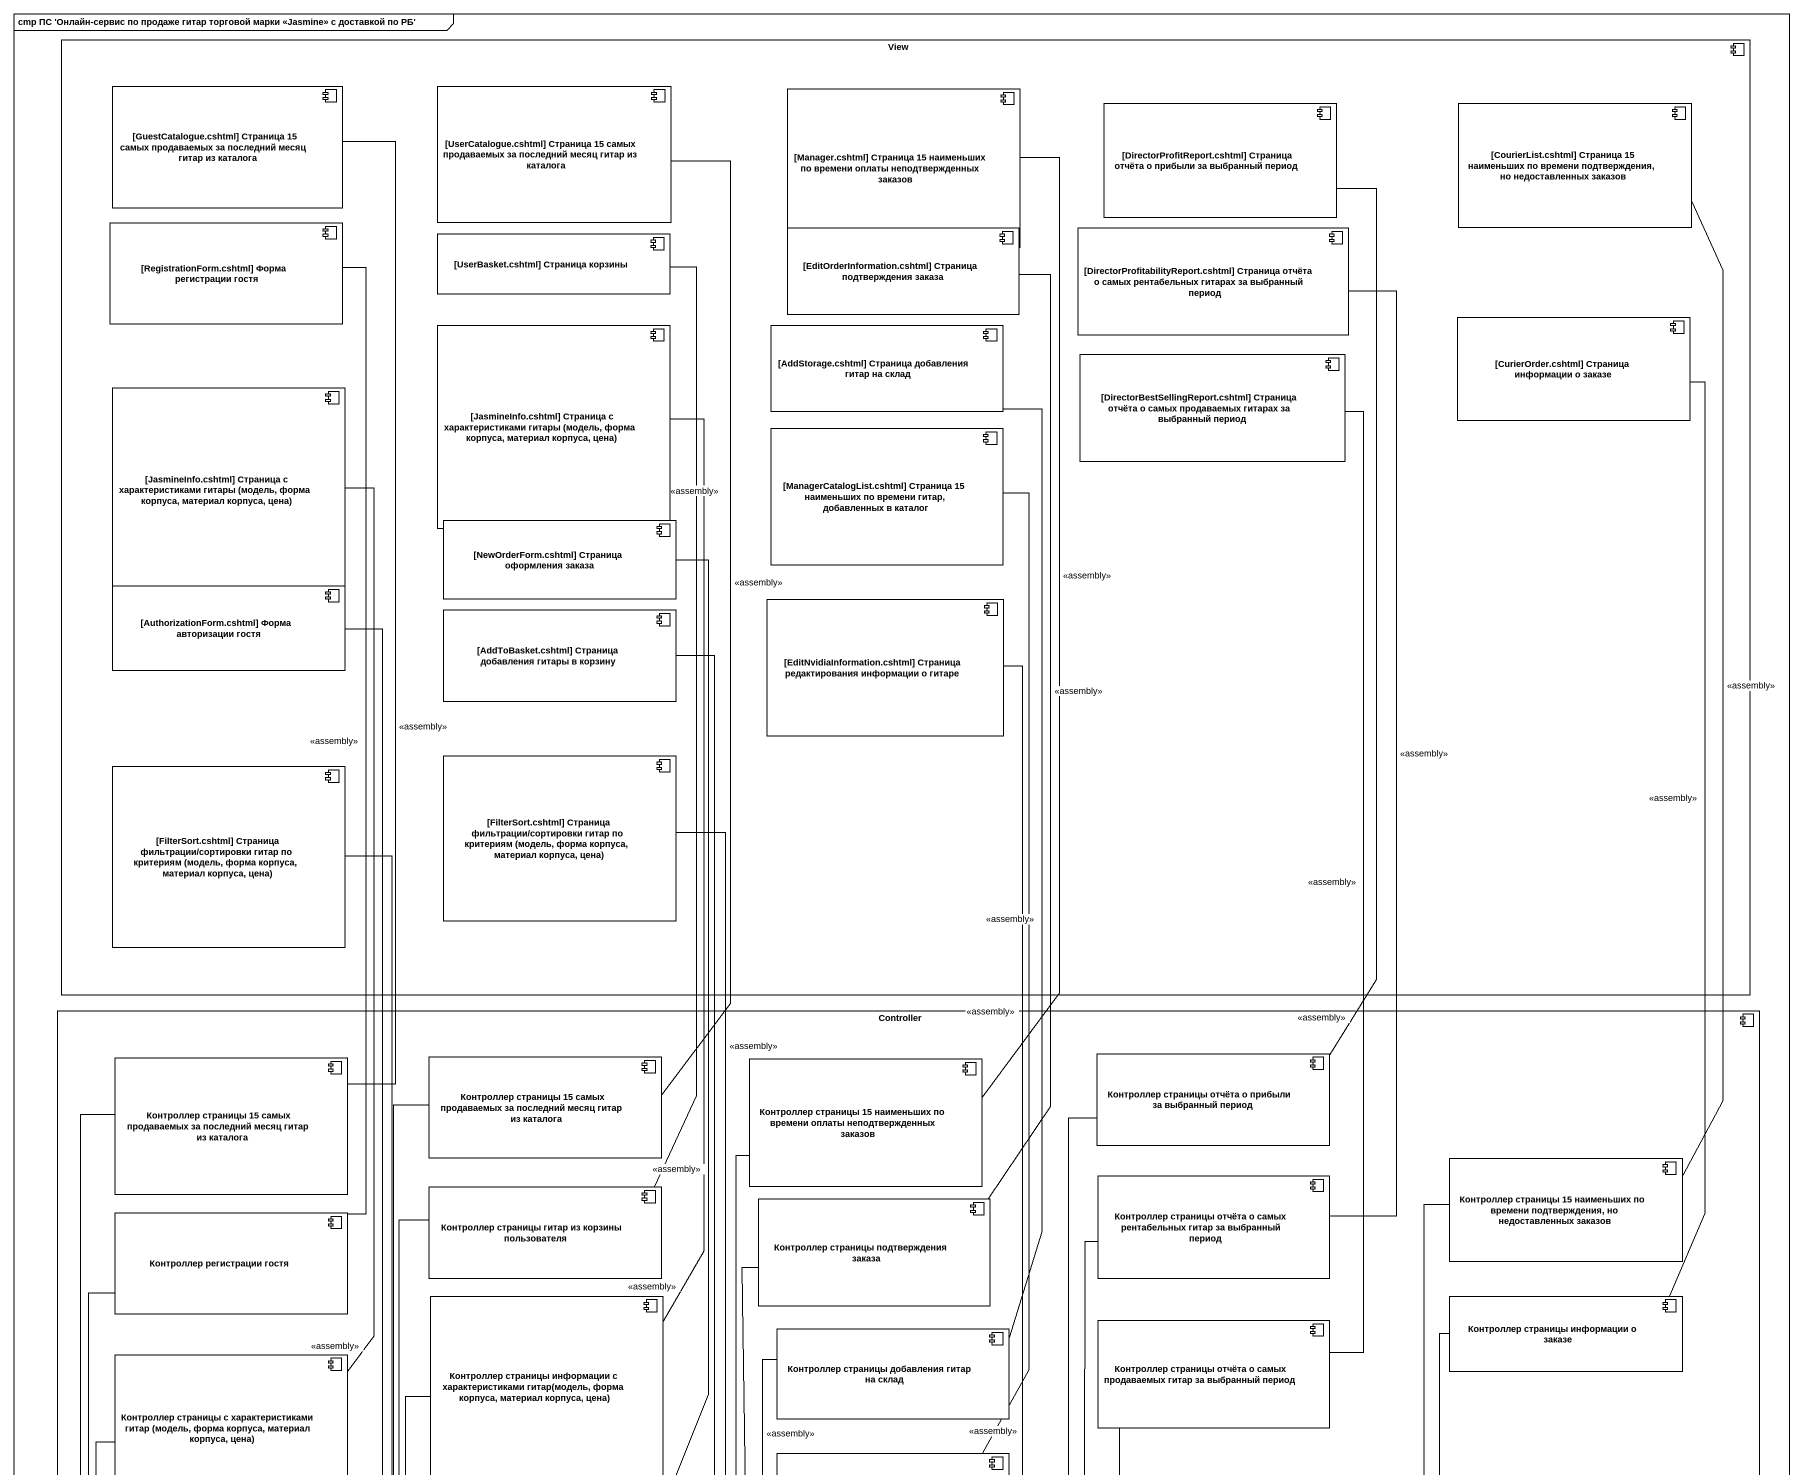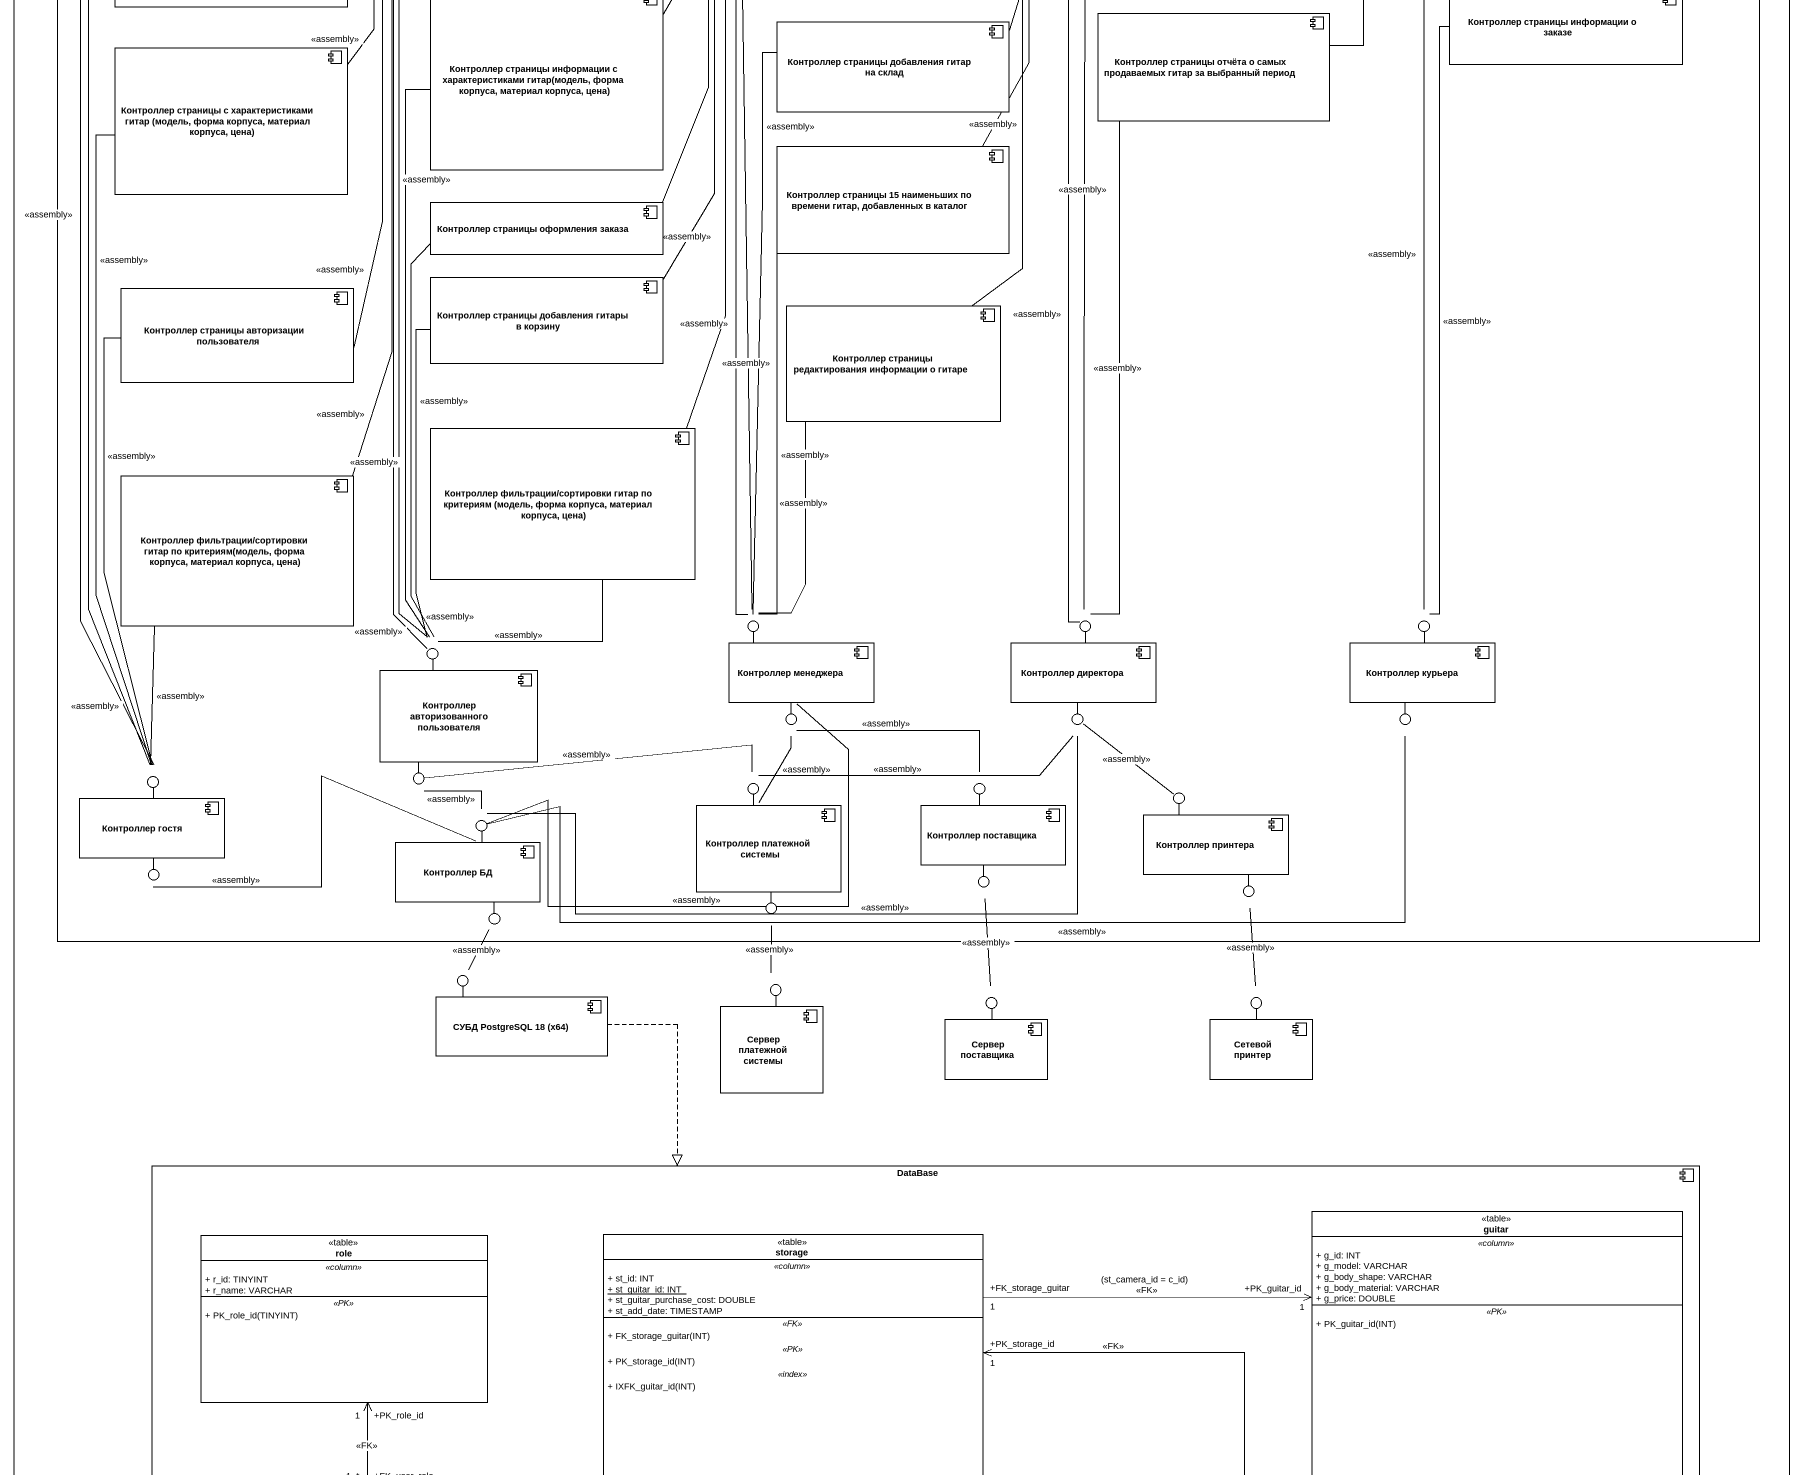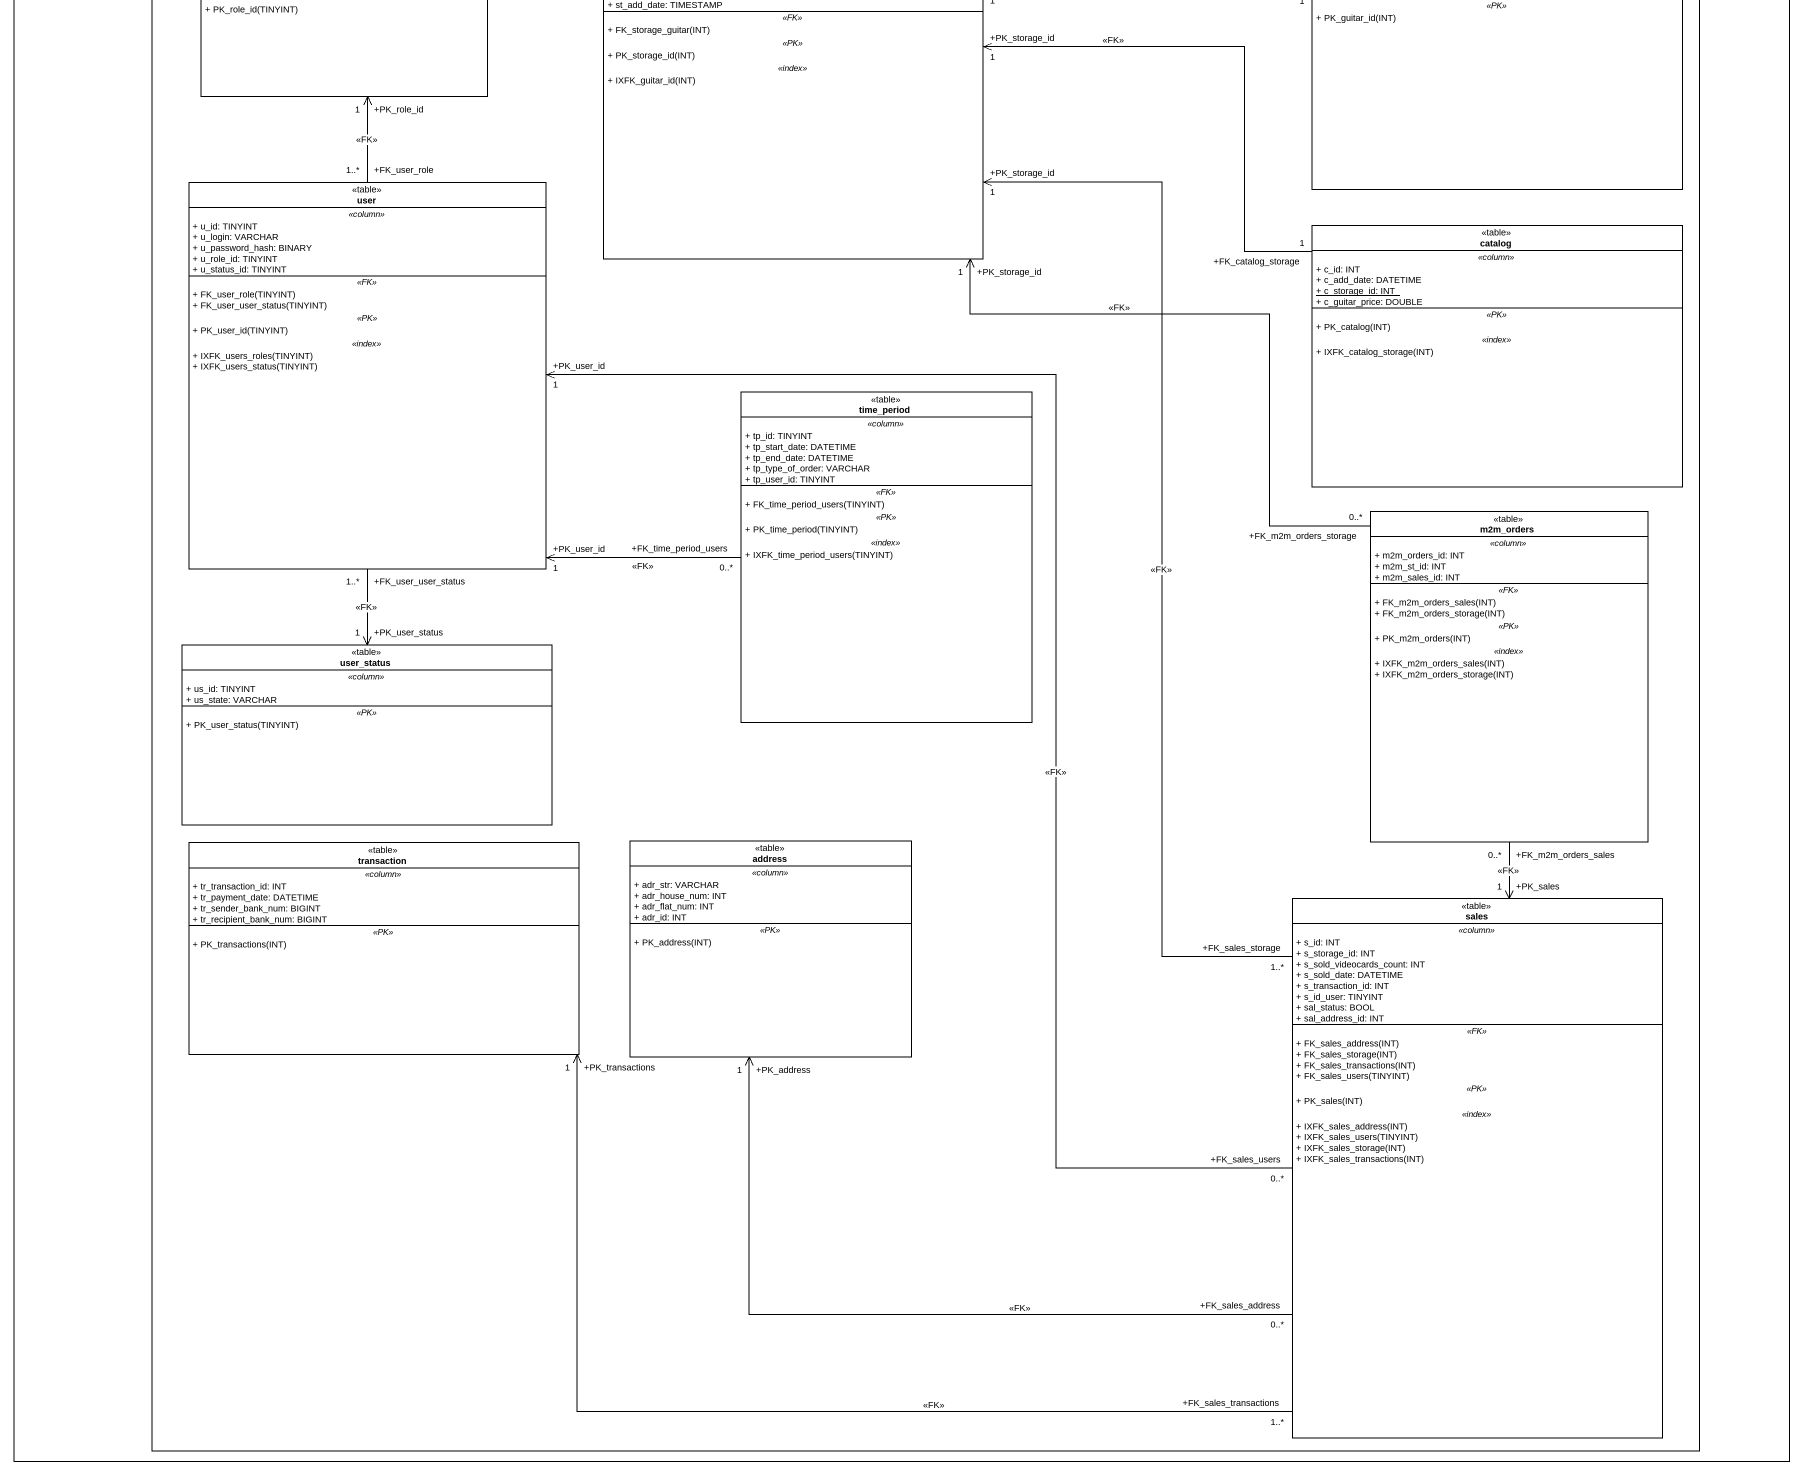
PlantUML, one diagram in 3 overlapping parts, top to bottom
@startuml
mainframe cmp ПС 'Онлайн-сервис по продаже гитар торговой марки <<Jasmine>> с доставкой по РБ'
allowmixing
hide circle
hide empty members
skinparam classAttributeIconSize 0
component View {
  component "[GuestCatalogue.cshtml] Страница 15 самых продаваемых за последний месяц гитар из каталога" as GuestCatalogue_cshtml
  component "[UserCatalogue.cshtml] Страница 15 самых продаваемых за последний месяц гитар из каталога" as UserCatalogue_cshtml
  component "[Manager.cshtml] Страница 15 наименьших по времени оплаты неподтвержденных заказов" as Manager_cshtml_Страница_15
  component "[DirectorProfitReport.cshtml] Страница отчёта о прибыли за выбранный период" as DirectorProfitReport_cshtml
  component "[СourierList.cshtml] Страница 15 наименьших по времени подтверждения, но недоставленных заказов" as СourierList_cshtml_Страница
  component "[RegistrationForm.cshtml] Форма регистрации гостя" as RegistrationForm_cshtml
  component "[UserBasket.cshtml] Страница корзины" as UserBasket_cshtml_Страница
  component "[EditOrderInformation.cshtml] Страница подтверждения заказа" as EditOrderInformation_cshtml
  component "[DirectorProfitabilityReport.cshtml] Страница отчёта о самых рентабельных гитарах за выбранный период" as DirectorProfitabilityReport
  component "[JasmineInfo.cshtml] Страница с характеристиками гитары (модель, форма корпуса, материал корпуса, цена)" as JasmineInfo_cshtml_Страница
  component "[AddStorage.cshtml] Страница добавления гитар на склад" as AddStorage_cshtml_Страница
  component "[CurierOrder.cshtml] Страница информации о заказе" as CurierOrder_cshtml_Страница
  component "[DirectorBestSellingReport.cshtml] Страница отчёта о самых продаваемых гитарах за выбранный период" as DirectorBestSellingReport
  component "[JasmineInfo.cshtml] Страница с характеристиками гитары (модель, форма корпуса, материал корпуса, цена)" as JasmineInfo_cshtml_Страница_2
  component "[ManagerCatalogList.cshtml] Страница 15 наименьших по времени гитар, добавленных в каталог" as ManagerCatalogList_cshtml
  component "[NewOrderForm.cshtml] Страница оформления заказа" as NewOrderForm_cshtml
  component "[AuthorizationForm.cshtml] Форма авторизации гостя" as AuthorizationForm_cshtml
  component "[EditNvidiaInformation.cshtml] Страница редактирования информации о гитаре" as EditNvidiaInformation
  component "[AddToBasket.cshtml] Страница добавления гитары в корзину" as AddToBasket_cshtml_Страница
  component "[FilterSort.cshtml] Страница фильтрации/сортировки гитар по критериям (модель, форма корпуса, материал корпуса, цена)" as FilterSort_cshtml_Страница
  component "[FilterSort.cshtml] Страница фильтрации/сортировки гитар по критериям (модель, форма корпуса, материал корпуса, цена)" as FilterSort_cshtml_Страница_2
}
component Controller {
  component "Контроллер страницы 15 самых продаваемых за последний месяц гитар из каталога" as Контроллер_страницы_15
  component "Контроллер страницы 15 самых продаваемых за последний месяц гитар из каталога" as Контроллер_страницы_15_2
  component "Контроллер страницы 15 наименьших по времени оплаты неподтвержденных заказов" as Контроллер_страницы_15_3
  component "Контроллер страницы отчёта о прибыли за выбранный период" as Контроллер_страницы_отчёта
  component "Контроллер страницы отчёта о самых рентабельных гитар за выбранный период" as Контроллер_страницы_отчёта_2
  component "Контроллер страницы 15 наименьших по времени подтверждения, но недоставленных заказов" as Контроллер_страницы_15_4
  component "Контроллер регистрации гостя" as Контроллер_регистрации_гостя
  component "Контроллер страницы гитар из корзины пользователя" as Контроллер_страницы_гитар
  component "Контроллер страницы подтверждения заказа" as Контроллер_страницы
  component "Контроллер страницы информации с характеристиками гитар(модель, форма корпуса, материал корпуса, цена)" as Контроллер_страницы_2
  component "Контроллер страницы информации о заказе" as Контроллер_страницы_3
  component "Контроллер страницы добавления гитар на склад" as Контроллер_страницы_4
  component "Контроллер страницы отчёта о самых продаваемых гитар за выбранный период" as Контроллер_страницы_отчёта_3
  component "Контроллер страницы с характеристиками гитар (модель, форма корпуса, материал корпуса, цена)" as Контроллер_страницы_с
  component "Контроллер страницы 15 наименьших по времени гитар, добавленных в каталог" as Контроллер_страницы_15_5
  component "Контроллер страницы оформления заказа" as Контроллер_страницы_5
  component "Контроллер страницы авторизации пользователя" as Контроллер_страницы_6
  component "Контроллер страницы добавления гитары в корзину" as Контроллер_страницы_7
  component "Контроллер страницы редактирования информации о гитаре" as Контроллер_страницы_8
  component "Контроллер фильтрации/сортировки гитар по критериям (модель, форма корпуса, материал корпуса, цена)" as Контроллер_фильтрации
  component "Контроллер фильтрации/сортировки гитар по критериям(модель, форма корпуса, материал корпуса, цена)" as Контроллер_фильтрации_2
  component "Контроллер менеджера" as Контроллер_менеджера
  component "Контроллер директора" as Контроллер_директора
  component "Контроллер курьера" as Контроллер_курьера
  component "Контроллер авторизованного пользователя" as Контроллер_авторизованного
  component "Контроллер гостя" as Контроллер_гостя
  component "Контроллер платежной системы" as Контроллер_платежной_системы
  component "Контроллер поставщика" as Контроллер_поставщика
  component "Контроллер принтера" as Контроллер_принтера
  component "Контроллер БД" as Контроллер_БД
}
() " " as lollipop1
() " " as lollipop2
() " " as lollipop3
() " " as lollipop4
() " " as lollipop5
() " " as lollipop6
() " " as lollipop7
() " " as lollipop8
() " " as lollipop9
() " " as lollipop10
() " " as lollipop11
() " " as lollipop12
() " " as lollipop13
() " " as lollipop14
() " " as lollipop15
() " " as lollipop16
() " " as lollipop17
() " " as lollipop18
() " " as lollipop19
() " " as lollipop20
() " " as lollipop21
() " " as lollipop22
component "СУБД PostgreSQL 18 (x64)" as СУБД_PostgreSQL_18_x64
component "Сервер платежной системы" as Сервер_платежной_системы
component "Сервер поставщика" as Сервер_поставщика
component "Сетевой принтер" as Сетевой_принтер
component "DataBase" as DataBase_ {
  class guitar <<table>> {
    .. <<column>> ..
    + g_id: INT
    + g_model: VARCHAR
    + g_body_shape: VARCHAR
    + g_body_material: VARCHAR
    + g_price: DOUBLE
    .. <<PK>> ..
    + PK_guitar_id(INT)
  }
  class role <<table>> {
    .. <<column>> ..
    + r_id: TINYINT
    + r_name: VARCHAR
    .. <<PK>> ..
    + PK_role_id(TINYINT)
  }
  class "storage" as storage_ <<table>> {
    .. <<column>> ..
    + st_id: INT
    {static} + st_guitar_id: INT
    + st_guitar_purchase_cost: DOUBLE
    + st_add_date: TIMESTAMP
    .. <<FK>> ..
    + FK_storage_guitar(INT)
    .. <<PK>> ..
    + PK_storage_id(INT)
    .. <<index>> ..
    + IXFK_guitar_id(INT)
  }
  class user <<table>> {
    .. <<column>> ..
    + u_id: TINYINT
    + u_login: VARCHAR
    + u_password_hash: BINARY
    + u_role_id: TINYINT
    + u_status_id: TINYINT
    .. <<FK>> ..
    + FK_user_role(TINYINT)
    + FK_user_user_status(TINYINT)
    .. <<PK>> ..
    + PK_user_id(TINYINT)
    .. <<index>> ..
    + IXFK_users_roles(TINYINT)
    + IXFK_users_status(TINYINT)
  }
  class catalog <<table>> {
    .. <<column>> ..
    + c_id: INT
    + c_add_date: DATETIME
    {static} + c_storage_id: INT
    + c_guitar_price: DOUBLE
    .. <<PK>> ..
    + PK_catalog(INT)
    .. <<index>> ..
    + IXFK_catalog_storage(INT)
  }
  class time_period <<table>> {
    .. <<column>> ..
    + tp_id: TINYINT
    + tp_start_date: DATETIME
    + tp_end_date: DATETIME
    + tp_type_of_order: VARCHAR
    + tp_user_id: TINYINT
    .. <<FK>> ..
    + FK_time_period_users(TINYINT)
    .. <<PK>> ..
    + PK_time_period(TINYINT)
    .. <<index>> ..
    + IXFK_time_period_users(TINYINT)
  }
  class m2m_orders <<table>> {
    .. <<column>> ..
    + m2m_orders_id: INT
    + m2m_st_id: INT
    + m2m_sales_id: INT
    .. <<FK>> ..
    + FK_m2m_orders_sales(INT)
    + FK_m2m_orders_storage(INT)
    .. <<PK>> ..
    + PK_m2m_orders(INT)
    .. <<index>> ..
    + IXFK_m2m_orders_sales(INT)
    + IXFK_m2m_orders_storage(INT)
  }
  class user_status <<table>> {
    .. <<column>> ..
    + us_id: TINYINT
    + us_state: VARCHAR
    .. <<PK>> ..
    + PK_user_status(TINYINT)
  }
  class transaction <<table>> {
    .. <<column>> ..
    + tr_transaction_id: INT
    + tr_payment_date: DATETIME
    + tr_sender_bank_num: BIGINT
    + tr_recipient_bank_num: BIGINT
    .. <<PK>> ..
    + PK_transactions(INT)
  }
  class address <<table>> {
    .. <<column>> ..
    + adr_str: VARCHAR
    + adr_house_num: INT
    + adr_flat_num: INT
    + adr_id: INT
    .. <<PK>> ..
    + PK_address(INT)
  }
  class sales <<table>> {
    .. <<column>> ..
    + s_id: INT
    + s_storage_id: INT
    + s_sold_videocards_count: INT
    + s_sold_date: DATETIME
    + s_transaction_id: INT
    + s_id_user: TINYINT
    + sal_status: BOOL
    + sal_address_id: INT
    .. <<FK>> ..
    + FK_sales_address(INT)
    + FK_sales_storage(INT)
    + FK_sales_transactions(INT)
    + FK_sales_users(TINYINT)
    .. <<PK>> ..
    + PK_sales(INT)
    .. <<index>> ..
    + IXFK_sales_address(INT)
    + IXFK_sales_users(TINYINT)
    + IXFK_sales_storage(INT)
    + IXFK_sales_transactions(INT)
  }
}
Контроллер_менеджера -up- lollipop1
Контроллер_директора -up- lollipop2
Контроллер_курьера -up- lollipop3
Контроллер_авторизованного -up- lollipop4
Контроллер_менеджера -- lollipop5
Контроллер_директора -- lollipop6
Контроллер_курьера -- lollipop7
Контроллер_авторизованного -- lollipop8
Контроллер_гостя -up- lollipop9
Контроллер_платежной_системы -up- lollipop10
Контроллер_поставщика -up- lollipop11
Контроллер_принтера -up- lollipop12
Контроллер_БД -up- lollipop13
Контроллер_гостя -- lollipop14
Контроллер_поставщика -- lollipop15
Контроллер_принтера -- lollipop16
Контроллер_БД -- lollipop17
Контроллер_платежной_системы -- lollipop18
СУБД_PostgreSQL_18_x64 -up- lollipop19
Сервер_платежной_системы -up- lollipop20
Сервер_поставщика -up- lollipop21
Сетевой_принтер -up- lollipop22
GuestCatalogue_cshtml -- Контроллер_страницы_15 : <<assembly>>
UserCatalogue_cshtml -- Контроллер_страницы_15_2 : <<assembly>>
Manager_cshtml_Страница_15 -- Контроллер_страницы_15_3 : <<assembly>>
DirectorProfitReport_cshtml -- Контроллер_страницы_отчёта : <<assembly>>
СourierList_cshtml_Страница -- Контроллер_страницы_15_4 : <<assembly>>
RegistrationForm_cshtml -- Контроллер_регистрации_гостя : <<assembly>>
UserBasket_cshtml_Страница -- Контроллер_страницы_гитар : <<assembly>>
EditOrderInformation_cshtml -- Контроллер_страницы : <<assembly>>
DirectorProfitabilityReport -- Контроллер_страницы_отчёта_2 : <<assembly>>
JasmineInfo_cshtml_Страница -- Контроллер_страницы_2 : <<assembly>>
AddStorage_cshtml_Страница -- Контроллер_страницы_4 : <<assembly>>
CurierOrder_cshtml_Страница -- Контроллер_страницы_3 : <<assembly>>
DirectorBestSellingReport -- Контроллер_страницы_отчёта_3 : <<assembly>>
JasmineInfo_cshtml_Страница_2 -- Контроллер_страницы_с : <<assembly>>
ManagerCatalogList_cshtml -- Контроллер_страницы_15_5 : <<assembly>>
NewOrderForm_cshtml -- Контроллер_страницы_5 : <<assembly>>
AuthorizationForm_cshtml -- Контроллер_страницы_6 : <<assembly>>
EditNvidiaInformation -- Контроллер_страницы_8 : <<assembly>>
AddToBasket_cshtml_Страница -- Контроллер_страницы_7 : <<assembly>>
FilterSort_cshtml_Страница -- Контроллер_фильтрации_2 : <<assembly>>
FilterSort_cshtml_Страница_2 -- Контроллер_фильтрации : <<assembly>>
Контроллер_страницы_15 -- lollipop9 : <<assembly>>
Контроллер_страницы_15_2 -- lollipop4 : <<assembly>>
Контроллер_страницы_15_3 -- lollipop1 : <<assembly>>
Контроллер_страницы_отчёта -- lollipop2 : <<assembly>>
Контроллер_страницы_отчёта_2 -- lollipop2 : <<assembly>>
Контроллер_страницы_15_4 -- lollipop3 : <<assembly>>
Контроллер_регистрации_гостя -- lollipop9 : <<assembly>>
Контроллер_страницы_гитар -- lollipop4 : <<assembly>>
Контроллер_страницы -- lollipop1 : <<assembly>>
Контроллер_страницы_2 -- lollipop4 : <<assembly>>
Контроллер_страницы_3 -- lollipop3 : <<assembly>>
Контроллер_страницы_4 -- lollipop1 : <<assembly>>
Контроллер_страницы_отчёта_3 -- lollipop2 : <<assembly>>
Контроллер_страницы_с -- lollipop9 : <<assembly>>
Контроллер_страницы_15_5 -- lollipop1 : <<assembly>>
Контроллер_страницы_5 -- lollipop4 : <<assembly>>
Контроллер_страницы_6 -- lollipop9 : <<assembly>>
Контроллер_страницы_7 -- lollipop4 : <<assembly>>
Контроллер_страницы_8 -- lollipop1 : <<assembly>>
Контроллер_фильтрации -- lollipop4 : <<assembly>>
Контроллер_фильтрации_2 -- lollipop9 : <<assembly>>
lollipop5 -- lollipop10 : <<assembly>>
lollipop5 -right- lollipop11 : <<assembly>>
lollipop5 -left- lollipop13 : <<assembly>>
lollipop6 -left- lollipop10 : <<assembly>>
lollipop6 -- lollipop12 : <<assembly>>
lollipop6 -left- lollipop13 : <<assembly>>
lollipop7 -left- lollipop13 : <<assembly>>
lollipop8 -right- lollipop10 : <<assembly>>
lollipop8 -- lollipop13 : <<assembly>>
lollipop14 -right- lollipop13 : <<assembly>>
lollipop15 -- lollipop21 : <<assembly>>
lollipop16 -- lollipop22 : <<assembly>>
lollipop17 -- lollipop19 : <<assembly>>
lollipop18 -- lollipop20 : <<assembly>>
СУБД_PostgreSQL_18_x64 ..|> DataBase_
storage_ "+FK_storage_guitar\n1" -right-> "+PK_guitar_id\n1" guitar : (st_camera_id = c_id)\n<<FK>>
user "+FK_user_role\n1..*" -up-> "+PK_role_id\n1" role : <<FK>>
user "+FK_user_user_status\n1..*" --> "+PK_user_status\n1" user_status : <<FK>>
catalog "+FK_catalog_storage\n1" -left-> "+PK_storage_id\n1" storage_ : <<FK>>
time_period "+FK_time_period_users\n0..*" -left-> "+PK_user_id\n1" user : <<FK>>
m2m_orders "+FK_m2m_orders_storage\n0..*" -up-> "+PK_storage_id\n1" storage_ : <<FK>>
m2m_orders "+FK_m2m_orders_sales\n0..*" --> "+PK_sales\n1" sales : <<FK>>
sales "+FK_sales_storage\n1..*" -up-> "+PK_storage_id\n1" storage_ : <<FK>>
sales "+FK_sales_users\n0..*" -up-> "+PK_user_id\n1" user : <<FK>>
sales "+FK_sales_transactions\n1..*" -left-> "+PK_transactions\n1" transaction : <<FK>>
sales "+FK_sales_address\n0..*" -left-> "+PK_address\n1" address : <<FK>>
@enduml
